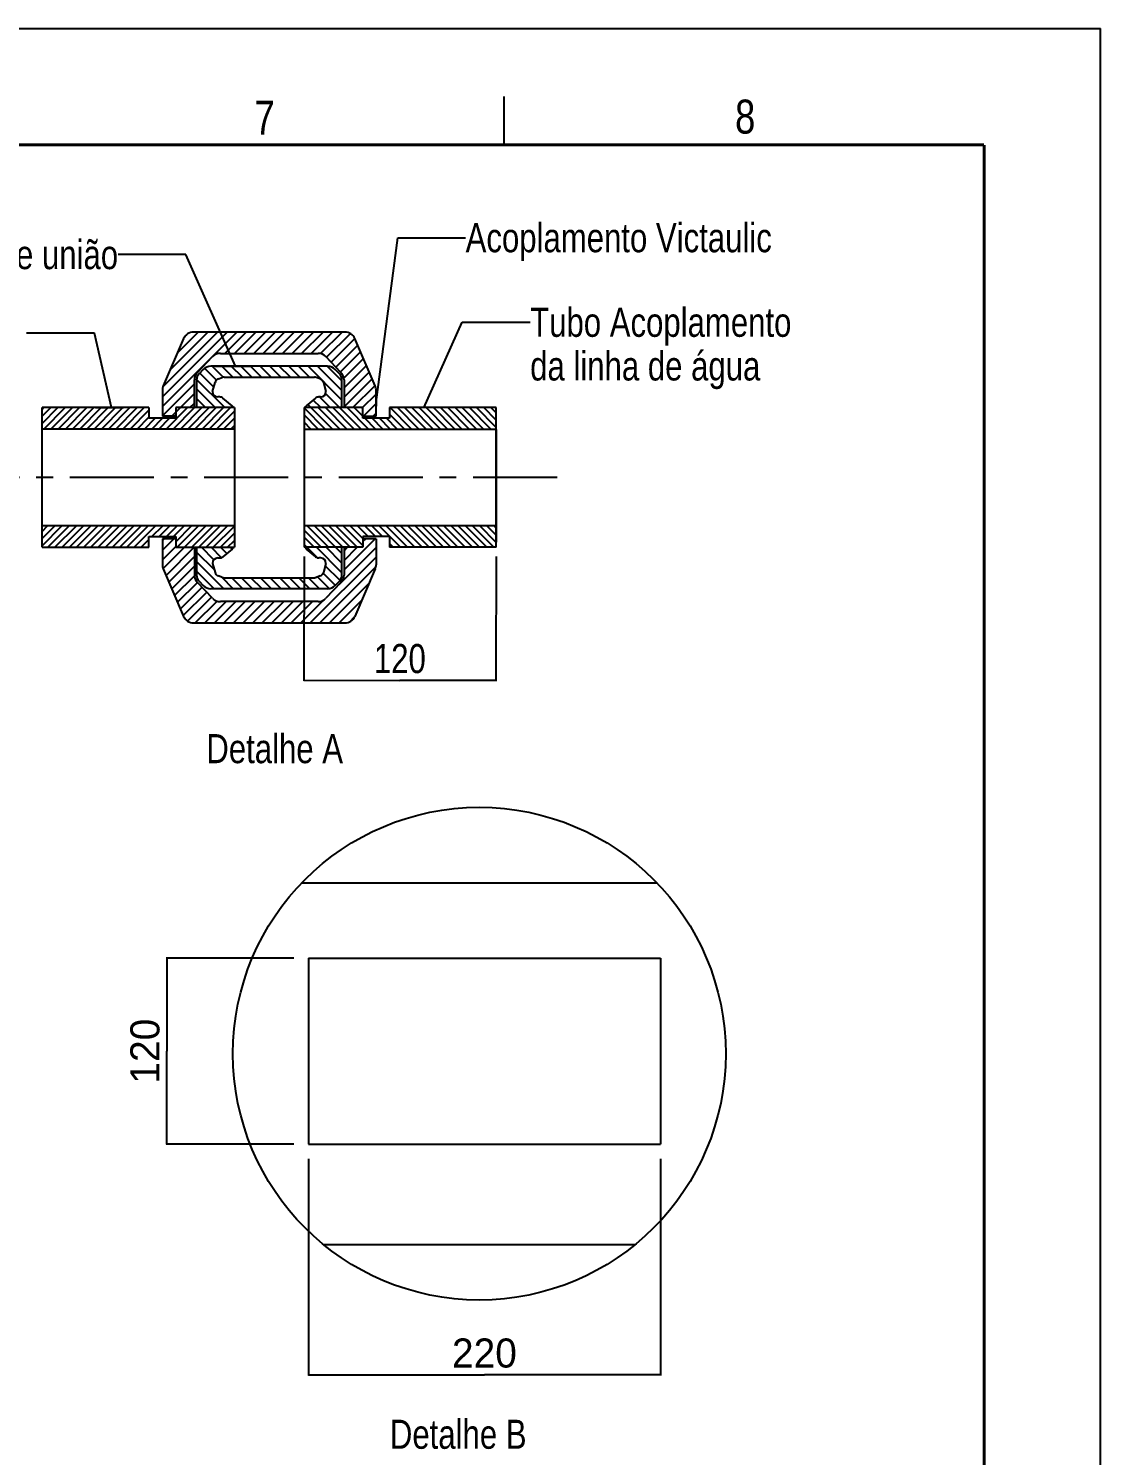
# Model space of a CAD drawing. Header units: millimetres. Extents: x 0 to 10500, y 0 to 7425.
# Drawn here: x 7736 to 10500, y 3746 to 7425 of the extents above; entities that cross this region are included whole.
import ezdxf

# ---------------------------------------------------------------- set-up
doc = ezdxf.new("R2010")
doc.units = ezdxf.units.MM
doc.header["$LTSCALE"] = 577.5
doc.linetypes.add('CENTER', pattern=[0.6, 0.375, -0.075, 0.075, -0.075])
doc.layers.get('0').update_dxf_attribs({"linetype": 'CONTINUOUS'})
doc.layers.add('DEFAULT_1', color=7, linetype='CENTER')
doc.layers.add('NOTES3D', color=7, linetype='CONTINUOUS')
doc.styles.get("Standard").update_dxf_attribs({"font": 'txt', "width": 0.85})
doc.styles.add('TEXTSTYLE_2', font='txt', dxfattribs={"width": 0.8})
doc.styles.add('TEXTSTYLE_3', font='txt')
doc.dimstyles.new('DIMSTYLE_1', dxfattribs={"dimtxt": 75, "dimasz": 3.5, "dimexe": 1.5, "dimexo": 1.5, "dimgap": 18.75, "dimtad": 1, "dimdec": 1, "dimtxsty": 'TEXTSTYLE_2', "dimblk": '_FILLED', "dimblk1": '_FILLED', "dimblk2": '_FILLED', "dimcen": 0.09, "dimadec": 1, "dimazin": 2, "dimtp": 0.1, "dimtm": 0.1, "dimtfac": 1, "dimtdec": 1, "dimtofl": 0, "dimtmove": 0, "dimatfit": 3, "dimldrblk": '_FILLED', "dimfxl": 1, "dimtolj": 1, "dimarcsym": 0})
doc.dimstyles.new('DIMSTYLE_2', dxfattribs={"dimtxt": 75, "dimasz": 3.5, "dimexe": 1.5, "dimexo": 1.5, "dimgap": 18.75, "dimtad": 1, "dimdec": 1, "dimtxsty": 'TEXTSTYLE_3', "dimblk": '_FILLED', "dimblk1": '_FILLED', "dimblk2": '_FILLED', "dimcen": 0.09, "dimadec": 1, "dimazin": 2, "dimtp": 0.1, "dimtm": 0.1, "dimtfac": 1, "dimtdec": 1, "dimtofl": 0, "dimtmove": 0, "dimatfit": 3, "dimldrblk": '_FILLED', "dimfxl": 1, "dimtolj": 1, "dimarcsym": 0})
doc.dimstyles.get("Standard").update_dxf_attribs({"dimtxt": 3.5, "dimasz": 3.5, "dimexe": 1.5, "dimexo": 1.5, "dimtad": 1, "dimdec": 1, "dimtxsty": 'Standard', "dimblk": '_FILLED', "dimblk1": '_FILLED', "dimblk2": '_FILLED', "dimcen": 0.09, "dimadec": 1, "dimazin": 2, "dimtol": 1, "dimtp": 0.1, "dimtm": 0.1, "dimtfac": 1, "dimtdec": 1, "dimtofl": 0, "dimtmove": 0, "dimatfit": 3, "dimldrblk": '_FILLED', "dimfxl": 1, "dimtolj": 1, "dimarcsym": 0})

# ---------------------------------------------------------------- blocks, each defined once
blk = doc.blocks.new('_FILLED')
at = {"color": 0, "linetype": 'ByBlock'}
blk.add_solid([(0, 0), (-1, 0.2), (-1, -0.2)], dxfattribs=at)
blk = doc.blocks.new('*D3')
at = {"color": 2, "linetype": 'Continuous', "transparency": 16777216}
for p, q in [((8446.6, 6063.8), (8445.9, 5764)), ((8942.2, 6063.8), (8941.5, 5762.8)), ((8445.9, 5764), (8445.8, 5743.7)), ((8445.8, 5745.2), (8693.6, 5744.6)), ((8941.4, 5744.1), (8693.6, 5744.6)), ((8941.5, 5762.8), (8941.4, 5742.6))]:
    blk.add_line(p, q, dxfattribs=at)
at = {"color": 2, "linetype": 'Continuous', "transparency": 16777216, "xscale": 3.5, "yscale": 3.5, "zscale": 3.5}
for p, rotation in [((8445.8, 5745.2), 179.8676932601), ((8941.4, 5744.1), 359.8676932601)]:
    blk.add_blockref('_FILLED', p, dxfattribs=dict(at, rotation=rotation))
at = {"color": 2, "linetype": 'Continuous', "transparency": 16777216, "insert": (8693.8, 5838.4), "char_height": 75, "width": 180, "attachment_point": 2, "rotation": 359.8677, "line_spacing_factor": 0.9, "style": 'TEXTSTYLE_2'}
blk.add_mtext('120', dxfattribs=at)
blk = doc.blocks.new('*D18')
at = {"color": 2, "linetype": 'Continuous', "transparency": 16777216}
for p, q in [((8458.1, 4511.3), (8458.1, 3973)), ((9365.3, 4511.3), (9365.3, 3973)), ((8458.1, 3973), (8458.1, 3952.7)), ((9365.3, 3973), (9365.3, 3952.7)), ((8458.1, 3954.2), (8911.7, 3954.2)), ((9365.3, 3954.2), (8911.7, 3954.2))]:
    blk.add_line(p, q, dxfattribs=at)
at = {"color": 2, "linetype": 'Continuous', "transparency": 16777216, "xscale": 3.5, "yscale": 3.5, "zscale": 3.5, "rotation": 180}
blk.add_blockref('_FILLED', (8458.1, 3954.2), dxfattribs=at)
at = {"color": 2, "linetype": 'Continuous', "transparency": 16777216, "xscale": 3.5, "yscale": 3.5, "zscale": 3.5}
blk.add_blockref('_FILLED', (9365.3, 3954.2), dxfattribs=at)
at = {"color": 2, "linetype": 'Continuous', "transparency": 16777216, "insert": (8911.7, 4048), "char_height": 75, "width": 225, "attachment_point": 2, "line_spacing_factor": 0.9, "style": 'TEXTSTYLE_3'}
blk.add_mtext('220', dxfattribs=at)
blk = doc.blocks.new('*D19')
at = {"color": 2, "linetype": 'Continuous', "transparency": 16777216}
for p, q in [((8420.6, 5028.6), (8091.2, 5028.6)), ((8092.7, 5028.6), (8092.7, 4788.7)), ((8092.7, 4548.8), (8092.7, 4788.7)), ((8420.6, 4548.8), (8091.2, 4548.8))]:
    blk.add_line(p, q, dxfattribs=at)
at = {"color": 2, "linetype": 'Continuous', "transparency": 16777216, "xscale": 3.5, "yscale": 3.5, "zscale": 3.5}
for p, rotation in [((8092.7, 5028.6), 90), ((8092.7, 4548.8), 270)]:
    blk.add_blockref('_FILLED', p, dxfattribs=dict(at, rotation=rotation))
at = {"color": 2, "linetype": 'Continuous', "transparency": 16777216, "insert": (7998.9, 4788.7), "char_height": 75, "width": 225, "attachment_point": 2, "rotation": 90, "line_spacing_factor": 0.9, "style": 'TEXTSTYLE_3'}
blk.add_mtext('120', dxfattribs=at)

msp = doc.modelspace()

# ---------------------------------------------------------------- linework, layer by layer
at = {"color": 7, "linetype": 'Continuous'}
for p, q in [((0, 7425), (10500, 7425)), ((0, 7425), (10500, 7425)), ((10500, 0), (10500, 7425)), ((10500, 0), (10500, 7425)), ((8962.5, 7125), (8962.5, 7250)), ((8081.44, 6475.77), (8248.32, 6642.65)), ((8081.44, 6451.04), (8273.05, 6642.65)), ((8083.15, 6502.2), (8223.59, 6642.65)), ((8136.29, 6625.98), (8083.68, 6503.53)), ((8101.71, 6545.49), (8198.86, 6642.65)), ((8120.34, 6588.86), (8174.13, 6642.65)), ((8552.37, 6642.65), (8161.59, 6642.65)), ((8242.7, 6587.57), (8297.78, 6642.65)), ((8267.43, 6587.57), (8322.51, 6642.65)), ((8292.16, 6587.57), (8347.24, 6642.65)), ((8316.89, 6587.57), (8371.97, 6642.65)), ((8341.62, 6587.57), (8396.69, 6642.65)), ((8366.35, 6587.57), (8421.42, 6642.65)), ((8391.08, 6587.57), (8446.15, 6642.65)), ((8415.81, 6587.57), (8470.88, 6642.65)), ((8440.54, 6587.57), (8495.61, 6642.65)), ((8465.27, 6587.57), (8520.34, 6642.65)), ((8489.28, 6586.86), (8545.07, 6642.65)), ((8504.58, 6577.42), (8566.11, 6638.96)), ((8516.7, 6564.81), (8577.73, 6625.85)), ((8630.29, 6503.53), (8577.67, 6625.98)), ((8230.87, 6587.57), (8483.09, 6587.57)), ((8528.82, 6552.21), (8585.16, 6608.55)), ((8540.94, 6539.6), (8592.59, 6591.25)), ((8172.12, 6538.65), (8211.02, 6579.12)), ((8220.98, 6518.55), (8190.4, 6549.14)), ((8507.22, 6554.53), (8206.74, 6554.53)), ((8238.41, 6525.85), (8209.74, 6554.53)), ((8217.56, 6554.78), (8308.44, 6554.78)), ((8262.97, 6526.03), (8234.47, 6554.53)), ((8287.7, 6526.03), (8259.2, 6554.53)), ((8312.43, 6526.03), (8283.93, 6554.53)), ((8337.16, 6526.03), (8308.66, 6554.53)), ((8361.89, 6526.03), (8333.39, 6554.53)), ((8386.62, 6526.03), (8358.12, 6554.53)), ((8411.35, 6526.03), (8382.85, 6554.53)), ((8436.07, 6526.03), (8407.58, 6554.53)), ((8460.8, 6526.03), (8432.31, 6554.53)), ((8544.41, 6467.16), (8457.04, 6554.53)), ((8544.41, 6491.89), (8481.77, 6554.53)), ((8541.85, 6538.65), (8502.95, 6579.12)), ((8544.41, 6516.62), (8506.49, 6554.53)), ((8549.56, 6523.49), (8600.03, 6573.96)), ((8549.91, 6499.11), (8607.46, 6556.66)), ((8164.05, 6447.68), (8164.05, 6519.18)), ((8169.56, 6519.18), (8169.56, 6447.68)), ((8242.4, 6447.68), (8169.61, 6520.48)), ((8186.89, 6546.07), (8176.05, 6534.8)), ((8214.08, 6500.73), (8177.99, 6536.82)), ((8210.86, 6488.99), (8217.25, 6512.29)), ((8225.87, 6521.6), (8235.91, 6525.22)), ((8240.58, 6526.03), (8473.45, 6526.03)), ((8488.09, 6521.6), (8478.05, 6525.22)), ((8496.71, 6512.29), (8503.1, 6488.99)), ((8537.92, 6534.8), (8527.07, 6546.07)), ((8544.41, 6447.68), (8544.41, 6519.18)), ((8549.91, 6474.38), (8614.89, 6539.36)), ((8549.91, 6449.65), (8622.32, 6522.06)), ((8549.91, 6519.18), (8549.91, 6447.68)), ((8081.44, 6426.31), (8164.05, 6508.92)), ((8081.44, 6492.66), (8081.44, 6425.65)), ((8105.51, 6425.65), (8164.05, 6484.19)), ((8217.67, 6447.68), (8169.56, 6495.79)), ((8228.89, 6475.22), (8224.63, 6475.22)), ((8489.33, 6475.22), (8485.07, 6475.22)), ((8514.42, 6447.68), (8486.88, 6475.22)), ((8594.23, 6392.61), (8502.33, 6484.5)), ((8572.67, 6447.68), (8629.76, 6504.77)), ((8597.4, 6447.68), (8632.53, 6482.81)), ((8632.53, 6425.65), (8632.53, 6492.66)), ((7771.53, 6444.07), (7775.15, 6447.68)), ((7771.53, 6425.52), (7793.7, 6447.68)), ((7771.53, 6406.97), (7812.24, 6447.68)), ((7771.53, 6087.61), (7771.53, 6447.68)), ((8046.91, 6447.68), (7771.53, 6447.68)), ((7775.72, 6392.61), (7830.79, 6447.68)), ((7794.26, 6392.61), (7849.34, 6447.68)), ((7812.81, 6392.61), (7867.88, 6447.68)), ((7831.36, 6392.61), (7886.43, 6447.68)), ((7849.9, 6392.61), (7904.98, 6447.68)), ((7868.45, 6392.61), (7923.53, 6447.68)), ((7887, 6392.61), (7942.07, 6447.68)), ((7905.54, 6392.61), (7960.62, 6447.68)), ((7909.32, 6447.7), (7981.5, 6447.7)), ((7924.09, 6392.61), (7979.17, 6447.68)), ((7942.64, 6392.61), (7997.71, 6447.68)), ((7961.19, 6392.61), (8016.26, 6447.68)), ((7979.73, 6392.61), (8034.81, 6447.68)), ((7998.28, 6392.61), (8046.91, 6441.23)), ((8046.91, 6447.68), (8046.91, 6420.14)), ((8091.01, 6392.61), (8146.09, 6447.68)), ((8109.56, 6392.61), (8164.64, 6447.68)), ((8115.75, 6447.68), (8115.75, 6420.14)), ((8267.21, 6447.68), (8115.75, 6447.68)), ((8128.11, 6392.61), (8183.18, 6447.68)), ((8146.66, 6392.61), (8201.73, 6447.68)), ((8152.27, 6447.68), (8164.05, 6459.46)), ((8165.2, 6392.61), (8220.28, 6447.68)), ((8192.94, 6447.68), (8169.56, 6471.06)), ((8183.75, 6392.61), (8238.82, 6447.68)), ((8202.3, 6392.61), (8257.37, 6447.68)), ((8220.84, 6392.61), (8267.21, 6438.97)), ((8261.51, 6452.38), (8237.66, 6472.07)), ((8263.51, 6448.13), (8263.51, 6447.68)), ((8267.21, 6447.68), (8267.21, 6087.61)), ((8598.21, 6447.68), (8446.76, 6447.68)), ((8446.76, 6447.68), (8446.76, 6087.61)), ((8501.49, 6392.61), (8446.76, 6447.34)), ((8450.45, 6448.13), (8450.45, 6447.68)), ((8476.31, 6472.07), (8452.45, 6452.38)), ((8520.04, 6392.61), (8456.73, 6455.91)), ((8489.69, 6447.68), (8470.28, 6467.09)), ((8538.58, 6392.61), (8483.51, 6447.68)), ((8557.13, 6392.61), (8502.06, 6447.68)), ((8575.68, 6392.61), (8520.6, 6447.68)), ((8612.77, 6392.61), (8557.7, 6447.68)), ((8598.21, 6425.71), (8576.24, 6447.68)), ((8598.21, 6444.26), (8594.79, 6447.68)), ((8598.21, 6420.14), (8598.21, 6447.68)), ((8600.1, 6425.65), (8632.53, 6458.08)), ((8632.47, 6472.63), (8632.72, 6451.47)), ((8942.43, 6447.68), (8667.06, 6447.68)), ((8667.06, 6447.68), (8667.06, 6420.14)), ((8724.05, 6392.61), (8668.98, 6447.68)), ((8742.6, 6392.61), (8687.53, 6447.68)), ((8761.15, 6392.61), (8706.07, 6447.68)), ((8779.7, 6392.61), (8724.62, 6447.68)), ((8779.08, 6448.09), (8740.98, 6447.18)), ((8798.24, 6392.61), (8743.17, 6447.68)), ((8816.79, 6392.61), (8761.71, 6447.68)), ((8835.34, 6392.61), (8780.26, 6447.68)), ((8853.88, 6392.61), (8798.81, 6447.68)), ((8872.43, 6392.61), (8817.36, 6447.68)), ((8890.98, 6392.61), (8835.9, 6447.68)), ((8909.52, 6392.61), (8854.45, 6447.68)), ((8928.07, 6392.61), (8873, 6447.68)), ((8942.43, 6396.79), (8891.54, 6447.68)), ((8942.43, 6415.34), (8910.09, 6447.68)), ((8942.43, 6433.89), (8928.64, 6447.68)), ((8942.43, 6087.61), (8942.43, 6447.68)), ((8016.83, 6392.61), (8046.91, 6422.69)), ((8035.37, 6392.61), (8062.91, 6420.14)), ((8115.75, 6420.14), (8046.91, 6420.14)), ((8053.92, 6392.61), (8081.46, 6420.14)), ((8072.47, 6392.61), (8100, 6420.14)), ((8115.75, 6425.65), (8081.44, 6425.65)), ((8239.39, 6392.61), (8267.21, 6420.42)), ((8257.94, 6392.61), (8267.21, 6401.88)), ((8482.94, 6392.61), (8446.76, 6428.79)), ((8464.4, 6392.61), (8446.76, 6410.25)), ((8598.21, 6425.65), (8632.53, 6425.65)), ((8667.06, 6420.14), (8598.21, 6420.14)), ((8631.32, 6392.61), (8603.78, 6420.14)), ((8649.87, 6392.61), (8622.33, 6420.14)), ((8624.83, 6425.65), (8632.53, 6433.35)), ((8668.41, 6392.61), (8640.88, 6420.14)), ((8686.96, 6392.61), (8659.42, 6420.14)), ((8705.51, 6392.61), (8667.06, 6431.06)), ((8267.21, 6392.61), (7771.53, 6392.61)), ((8447.3, 6375.4), (8446.66, 6101.27)), ((8446.76, 6392.61), (8942.43, 6392.61)), ((8941.82, 6391.62), (8942.24, 6101.26)), ((7771.53, 6128.77), (7785.45, 6142.68)), ((7771.53, 6110.22), (7804, 6142.68)), ((7771.53, 6091.67), (7822.55, 6142.68)), ((8267.21, 6142.68), (7771.53, 6142.68)), ((7786.02, 6087.61), (7841.09, 6142.68)), ((7804.56, 6087.61), (7859.64, 6142.68)), ((7823.11, 6087.61), (7878.19, 6142.68)), ((7841.66, 6087.61), (7896.73, 6142.68)), ((7860.21, 6087.61), (7915.28, 6142.68)), ((7878.75, 6087.61), (7933.83, 6142.68)), ((7897.3, 6087.61), (7952.37, 6142.68)), ((7915.85, 6087.61), (7970.92, 6142.68)), ((7934.39, 6087.61), (7989.47, 6142.68)), ((7952.94, 6087.61), (8008.02, 6142.68)), ((7971.49, 6087.61), (8026.56, 6142.68)), ((7990.03, 6087.61), (8045.11, 6142.68)), ((8008.58, 6087.61), (8063.66, 6142.68)), ((8027.13, 6087.61), (8046.91, 6107.39)), ((8046.91, 6115.15), (8115.75, 6115.15)), ((8046.91, 6087.61), (8046.91, 6115.15)), ((8054.67, 6115.15), (8082.2, 6142.68)), ((8073.21, 6115.15), (8100.75, 6142.68)), ((8081.44, 6104.83), (8086.25, 6109.64)), ((8081.44, 6080.1), (8110.98, 6109.64)), ((8115.75, 6109.64), (8081.44, 6109.64)), ((8081.44, 6109.64), (8081.44, 6042.63)), ((8083.36, 6032.56), (8193.49, 6142.68)), ((8091.76, 6115.15), (8119.3, 6142.68)), ((8110.31, 6115.15), (8137.84, 6142.68)), ((8115.75, 6102.04), (8156.39, 6142.68)), ((8115.75, 6115.15), (8115.75, 6087.61)), ((8119.86, 6087.61), (8174.94, 6142.68)), ((8156.96, 6087.61), (8212.03, 6142.68)), ((8175.5, 6087.61), (8230.58, 6142.68)), ((8194.05, 6087.61), (8249.13, 6142.68)), ((8212.6, 6087.61), (8267.21, 6142.22)), ((8231.15, 6087.61), (8267.21, 6123.67)), ((8942.43, 6142.68), (8446.76, 6142.68)), ((8491.19, 6087.61), (8446.76, 6132.04)), ((8472.64, 6087.61), (8446.76, 6113.49)), ((8509.73, 6087.61), (8454.66, 6142.68)), ((8544.41, 6071.49), (8473.21, 6142.68)), ((8546.83, 6087.61), (8491.75, 6142.68)), ((8565.38, 6087.61), (8510.3, 6142.68)), ((8583.92, 6087.61), (8528.85, 6142.68)), ((8598.21, 6091.87), (8547.4, 6142.68)), ((8549.91, 6029.25), (8630.3, 6109.64)), ((8598.21, 6110.41), (8565.94, 6142.68)), ((8612.03, 6115.15), (8584.49, 6142.68)), ((8667.06, 6115.15), (8598.21, 6115.15)), ((8598.21, 6115.15), (8598.21, 6087.61)), ((8598.21, 6102.28), (8605.57, 6109.64)), ((8632.53, 6109.64), (8598.21, 6109.64)), ((8630.57, 6115.15), (8603.04, 6142.68)), ((8649.12, 6115.15), (8621.58, 6142.68)), ((8632.53, 6109.64), (8632.53, 6042.63)), ((8695.21, 6087.61), (8640.13, 6142.68)), ((8713.75, 6087.61), (8658.68, 6142.68)), ((8667.06, 6115.15), (8667.06, 6087.61)), ((8732.3, 6087.61), (8677.22, 6142.68)), ((8750.85, 6087.61), (8695.77, 6142.68)), ((8769.39, 6087.61), (8714.32, 6142.68)), ((8787.94, 6087.61), (8732.87, 6142.68)), ((8806.49, 6087.61), (8751.41, 6142.68)), ((8825.03, 6087.61), (8769.96, 6142.68)), ((8843.58, 6087.61), (8788.51, 6142.68)), ((8862.13, 6087.61), (8807.05, 6142.68)), ((8880.68, 6087.61), (8825.6, 6142.68)), ((8899.22, 6087.61), (8844.15, 6142.68)), ((8917.77, 6087.61), (8862.69, 6142.68)), ((8936.32, 6087.61), (8881.24, 6142.68)), ((8942.43, 6100.04), (8899.79, 6142.68)), ((8942.43, 6118.59), (8918.34, 6142.68)), ((8942.43, 6137.14), (8936.88, 6142.68)), ((7771.53, 6087.61), (8046.91, 6087.61)), ((8045.68, 6087.61), (8046.91, 6088.84)), ((8081.44, 6055.37), (8115.75, 6089.68)), ((8090.77, 6015.24), (8163.14, 6087.61)), ((8115.75, 6087.61), (8267.21, 6087.61)), ((8164.05, 6087.61), (8164.05, 6016.11)), ((8169.56, 6087.61), (8169.56, 6016.11)), ((8215.48, 6029.47), (8169.56, 6075.39)), ((8214.3, 6055.39), (8182.07, 6087.61)), ((8233.53, 6060.88), (8206.8, 6087.61)), ((8247.66, 6071.48), (8231.53, 6087.61)), ((8261.51, 6082.91), (8237.66, 6063.22)), ((8249.69, 6087.61), (8267.21, 6105.12)), ((8261.21, 6082.66), (8256.26, 6087.61)), ((8263.51, 6087.16), (8263.51, 6087.61)), ((8481.01, 6060.69), (8446.76, 6094.95)), ((8598.21, 6087.61), (8446.76, 6087.61)), ((8450.45, 6087.61), (8450.45, 6087.16)), ((8452.45, 6082.91), (8476.31, 6063.22)), ((8544.41, 6022.03), (8478.82, 6087.61)), ((8544.41, 6046.76), (8503.55, 6087.61)), ((8537.4, 5992.01), (8632.53, 6087.14)), ((8544.41, 6016.11), (8544.41, 6087.61)), ((8549.91, 6078.71), (8558.81, 6087.61)), ((8549.91, 6053.98), (8583.54, 6087.61)), ((8549.91, 6087.61), (8549.91, 6016.11)), ((8676.66, 6087.61), (8667.06, 6097.21)), ((8942.43, 6087.61), (8667.06, 6087.61)), ((8098.21, 5997.95), (8164.05, 6063.79)), ((8105.64, 5980.65), (8164.05, 6039.06)), ((8239.46, 5980.77), (8169.56, 6050.66)), ((8210.86, 6046.3), (8217.25, 6023)), ((8224.63, 6060.07), (8228.89, 6060.07)), ((8462.76, 5892.65), (8632.53, 6062.41)), ((8489.33, 6060.07), (8485.07, 6060.07)), ((8487.49, 5892.65), (8631.97, 6037.12)), ((8503.1, 6046.3), (8496.71, 6023)), ((8539.47, 6002.23), (8501.44, 6040.26)), ((8083.68, 6031.76), (8136.29, 5909.31)), ((8113.07, 5963.35), (8164.11, 6014.39)), ((8120.5, 5946.06), (8171.62, 5997.17)), ((8214.73, 5980.77), (8169.56, 6025.93)), ((8211.02, 5956.17), (8172.12, 5996.64)), ((8176.01, 6000.53), (8186.89, 5989.22)), ((8235.91, 6010.08), (8225.87, 6013.69)), ((8264.19, 5980.77), (8234.29, 6010.66)), ((8240.58, 6009.26), (8473.45, 6009.26)), ((8288.91, 5980.77), (8260.42, 6009.26)), ((8313.64, 5980.77), (8285.15, 6009.26)), ((8338.37, 5980.77), (8309.88, 6009.26)), ((8363.1, 5980.77), (8334.61, 6009.26)), ((8387.83, 5980.77), (8359.33, 6009.26)), ((8412.56, 5980.77), (8384.06, 6009.26)), ((8437.29, 5980.77), (8408.79, 6009.26)), ((8462.02, 5980.77), (8433.52, 6009.26)), ((8486.75, 5980.77), (8458.25, 6009.26)), ((8488.09, 6013.69), (8478.05, 6010.08)), ((8511.19, 5981.05), (8481.08, 6011.17)), ((8527.41, 5989.57), (8495.98, 6020.99)), ((8541.85, 5996.64), (8502.95, 5956.17)), ((8527.07, 5989.22), (8537.95, 6000.53)), ((8630.29, 6031.76), (8577.67, 5909.31)), ((8127.94, 5928.76), (8183.73, 5984.56)), ((8135.37, 5911.46), (8195.85, 5971.95)), ((8146.09, 5897.45), (8207.97, 5959.34)), ((8507.22, 5980.77), (8206.74, 5980.77)), ((8512.22, 5892.65), (8614.43, 5994.85)), ((8166.01, 5892.65), (8222.43, 5949.06)), ((8190.74, 5892.65), (8245.82, 5947.72)), ((8215.47, 5892.65), (8270.54, 5947.72)), ((8483.09, 5947.72), (8230.87, 5947.72)), ((8240.2, 5892.65), (8295.27, 5947.72)), ((8264.93, 5892.65), (8320, 5947.72)), ((8289.66, 5892.65), (8344.73, 5947.72)), ((8314.39, 5892.65), (8369.46, 5947.72)), ((8339.12, 5892.65), (8394.19, 5947.72)), ((8363.85, 5892.65), (8418.92, 5947.72)), ((8388.58, 5892.65), (8443.65, 5947.72)), ((8413.3, 5892.65), (8468.38, 5947.72)), ((8438.03, 5892.65), (8496.73, 5951.34)), ((8536.95, 5892.65), (8595.8, 5951.49)), ((8161.59, 5892.65), (8552.37, 5892.65)), ((8564.51, 5895.48), (8577.04, 5908)), ((8441.03, 5222.7), (9356.13, 5222.7)), ((8458.07, 5028.61), (9365.27, 5028.61)), ((8458.07, 5028.61), (8458.07, 4548.84)), ((9365.27, 5028.61), (9365.27, 4548.84)), ((8458.07, 4548.84), (9365.27, 4548.84)), ((9299.21, 4289.33), (8497.96, 4289.33))]:
    msp.add_line(p, q, dxfattribs=at)
at = {"color": 7, "linetype": 'Continuous', "const_width": 7.5}
for points in [[(300, 7125), (10200, 7125)], [(10200, 7125), (10200, 154.19)]]:
    msp.add_lwpolyline(points, dxfattribs=at)
at = {"color": 7, "linetype": 'Continuous'}
msp.add_circle((8898.58, 4782.18), 635.14, dxfattribs=at)
for centre, radius, start, end in [((8161.59, 6615.11), 27.54, 90, 156.7463), ((8552.37, 6615.11), 27.54, 23.2537, 90), ((8230.87, 6560.03), 27.54, 90, 136.12827), ((8483.09, 6560.03), 27.54, 43.87173, 90), ((8206.74, 6526.99), 27.54, 90, 136.12827), ((8507.22, 6526.99), 27.54, 43.87173, 90), ((8191.59, 6519.18), 27.54, 135, 180), ((8191.59, 6519.18), 22.03, 134.86682, 180), ((8230.53, 6508.65), 13.77, 109.78575, 164.66661), ((8240.58, 6512.26), 13.77, 90, 109.78575), ((8473.39, 6512.26), 13.77, 70.21425, 90), ((8483.43, 6508.65), 13.77, 15.33339, 70.21425), ((8522.38, 6519.18), 22.03, 0, 45.13318), ((8522.38, 6519.18), 27.54, 0, 45), ((8108.98, 6492.66), 27.54, 156.7463, 180), ((8224.63, 6488.99), 13.77, 180, 270), ((8228.89, 6461.45), 13.77, 50.46677, 90), ((8485.07, 6461.45), 13.77, 90, 129.53323), ((8489.33, 6488.99), 13.77, 270, 360), ((8604.99, 6492.66), 27.54, 0, 23.2537), ((8258.01, 6448.13), 5.51, 0, 50.46677), ((8455.96, 6448.13), 5.51, 129.53323, 180), ((8258.01, 6087.16), 5.51, 309.53323, 360), ((8455.96, 6087.16), 5.51, 180, 230.46677), ((8108.98, 6042.63), 27.54, 180, 203.2537), ((8224.63, 6046.3), 13.77, 90, 180), ((8228.89, 6073.84), 13.77, 270, 309.53323), ((8485.07, 6073.84), 13.77, 230.46677, 270), ((8489.33, 6046.3), 13.77, 0, 90), ((8604.99, 6042.63), 27.54, 336.7463, 360), ((8191.59, 6016.11), 27.54, 180, 225), ((8191.59, 6016.11), 22.03, 180, 225), ((8230.53, 6026.65), 13.77, 195.33339, 250.21425), ((8240.58, 6023.03), 13.77, 250.21425, 270), ((8473.39, 6023.03), 13.77, 270, 289.78575), ((8483.43, 6026.65), 13.77, 289.78575, 344.66661), ((8522.38, 6016.11), 22.03, 315, 360), ((8522.38, 6016.11), 27.54, 315, 360), ((8206.74, 6008.3), 27.54, 223.87173, 270), ((8507.22, 6008.3), 27.54, 270, 316.12827), ((8230.87, 5975.26), 27.54, 223.87173, 270), ((8483.09, 5975.26), 27.54, 270, 316.12827), ((8161.59, 5920.18), 27.54, 203.2537, 270), ((8552.37, 5920.18), 27.54, 270, 336.7463)]:
    msp.add_arc(centre, radius, start, end, dxfattribs=at)
at = {"layer": 'DEFAULT_1', "color": 7, "linetype": 'CENTER'}
msp.add_line((9099.04, 6267.65), (7639.3, 6267.65), dxfattribs=at)

# ---------------------------------------------------------------- texts
at = {"color": 2, "linetype": 'Continuous', "char_height": 87.5, "width": 70, "attachment_point": 2, "line_spacing_factor": 0.9, "style": 'TEXTSTYLE_2'}
for s, insert in [('7', (8345.07, 7239.07)), ('8', (9584.01, 7241.7))]:
    msp.add_mtext(s, dxfattribs=dict(at, insert=insert))
at = {"layer": 'NOTES3D', "color": 2, "linetype": 'Continuous', "char_height": 75, "line_spacing_factor": 0.9, "style": 'TEXTSTYLE_2'}
for s, insert, width, attachment_point in [('Acoplamento Victaulic', (8863.31, 6923.26), 1260, 1), ('Junta de união', (7967.31, 6879.73), 840, 3), ('Tubo Acoplamento\\Pda linha de água', (9029.7, 6705.23), 960, 1), ('Detalhe A', (8194.78, 5606.1), 540, 1), ('Detalhe B', (8667.99, 3838.65), 540, 1)]:
    msp.add_mtext(s, dxfattribs=dict(at, insert=insert, width=width, attachment_point=attachment_point))

# ---------------------------------------------------------------- dimensions: what is measured, and where the dimension line sits
at = {"color": 2, "linetype": 'Continuous'}
for base, p1, p2, angle, dimstyle, picture, middle in [((8941.42, 5744.07), (8446.58, 6065.27), (8942.16, 6065.26), 359.86769, 'DIMSTYLE_1', '*D3', (8693.63, 5744.64)), ((8092.68, 4548.84), (8422.07, 5028.61), (8422.07, 4548.84), 270, 'DIMSTYLE_2', '*D19', (8092.68, 4788.72))]:
    dim = msp.add_linear_dim(base=base, p1=p1, p2=p2, angle=angle, text='120', dimstyle=dimstyle, dxfattribs=at)
    dim.commit()
    dim.dimension.update_dxf_attribs({"geometry": picture, "text_midpoint": middle, "dimtype": 160})
dim = msp.add_linear_dim(base=(9365.27, 3954.2), p1=(8458.07, 4512.84), p2=(9365.27, 4512.84), text='220', dimstyle='DIMSTYLE_2', dxfattribs=at)
dim.commit()
dim.dimension.update_dxf_attribs({"geometry": '*D18', "text_midpoint": (8911.67, 3954.2), "dimtype": 160})

# ---------------------------------------------------------------- leaders
at = {"layer": 'NOTES3D', "color": 2, "linetype": 'Continuous', "annotation_type": 0, "has_hookline": 1, "hookline_direction": 1}
for points, text_width in [([(8632.6, 6461.43), (8688.31, 6885.76), (8863.31, 6885.76)], 1120), ([(8270.25, 6554.78), (8142.31, 6842.23), (7967.31, 6842.23)], 780), ([(8755.68, 6447.53), (8854.7, 6667.73), (9029.7, 6667.73)], 910), ([(7950.59, 6447.7), (7906.37, 6639.45), (7731.37, 6639.45)], 870)]:
    msp.add_leader(points, dimstyle='Standard', override={"dimtad": 0, "dimldrblk": 'NONE'}, dxfattribs=dict(at, text_width=text_width))

doc.saveas('drawing.dxf')
